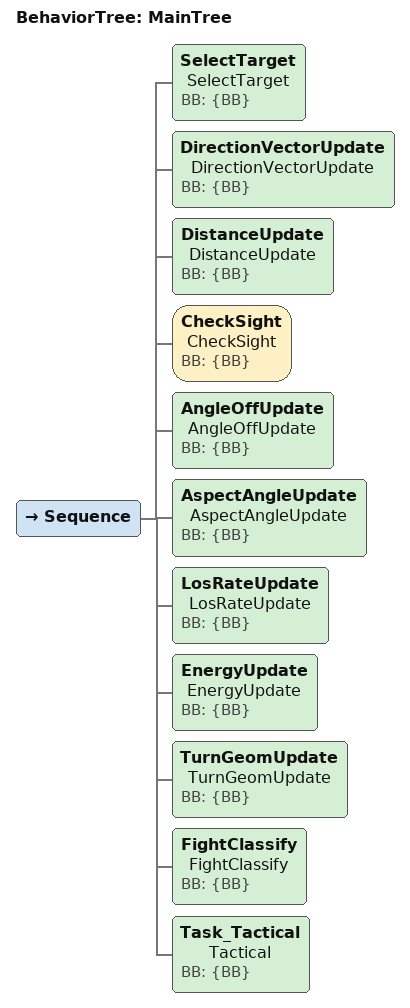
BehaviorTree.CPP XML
<root main_tree_to_execute="MainTree">
  <BehaviorTree ID="MainTree">
    <Sequence>
      <SelectTarget name="SelectTarget" BB="{BB}"/>
      <DirectionVectorUpdate name="DirectionVectorUpdate" BB="{BB}"/>
      <DistanceUpdate name="DistanceUpdate" BB="{BB}"/>
      <CheckSight name="CheckSight" BB="{BB}"/>
      <AngleOffUpdate name="AngleOffUpdate" BB="{BB}"/>
      <AspectAngleUpdate name="AspectAngleUpdate" BB="{BB}"/>
      <LosRateUpdate name="LosRateUpdate" BB="{BB}"/>
      <EnergyUpdate name="EnergyUpdate" BB="{BB}"/>
      <TurnGeomUpdate name="TurnGeomUpdate" BB="{BB}"/>
      <FightClassify name="FightClassify" BB="{BB}"/>
      <Task_Tactical name="Tactical" BB="{BB}"/>
    </Sequence>
  </BehaviorTree>
</root>
